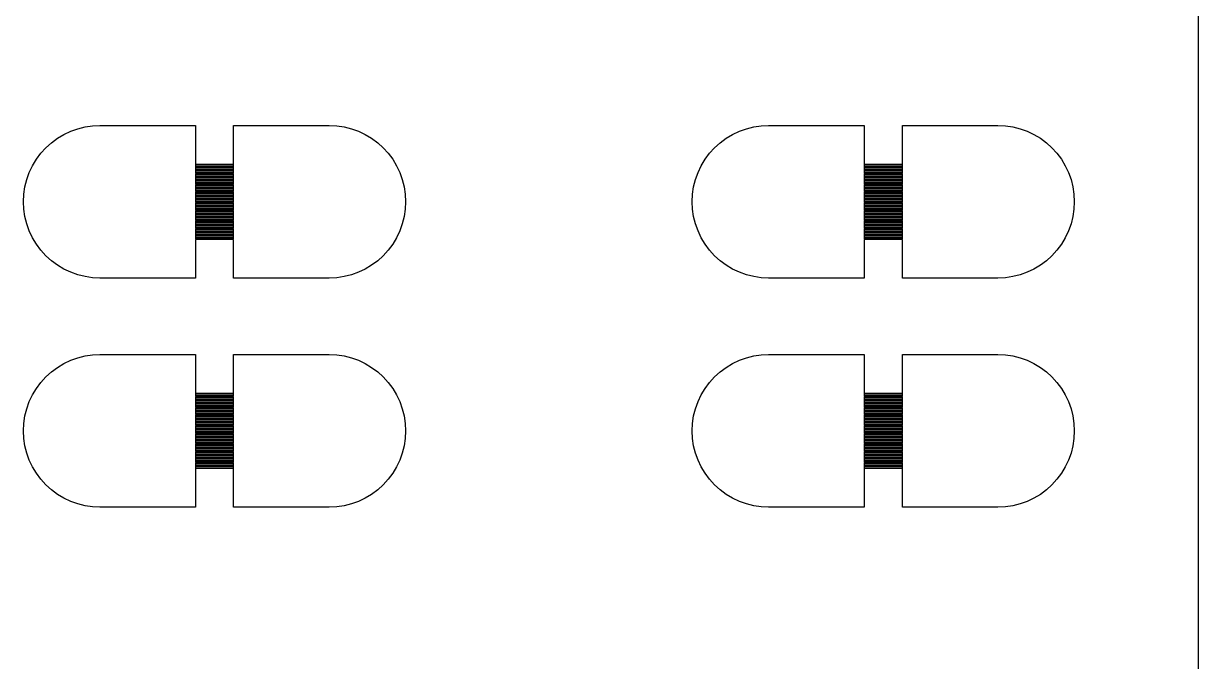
# Model space of a CAD drawing. Extents: x -17 to 84, y -19 to 84.
# Drawn here: x 36 to 66.75, y 14.46 to 31.17 of the extents above; entities that cross this region are included whole.
import ezdxf

# ---------------------------------------------------------------- set-up
doc = ezdxf.new("R2010")
doc.units = 0

msp = doc.modelspace()

# ---------------------------------------------------------------- linework, layer by layer
for p, q in [((66.75, -2.25), (66.75, 66.75)), ((37.0572, 28.2638), (37.2346, 28.3477)), ((37.2346, 28.3477), (37.4194, 28.4139)), ((37.4194, 28.4139), (37.6098, 28.4616)), ((37.6098, 28.4616), (37.804, 28.4904)), ((37.804, 28.4904), (38, 28.5)), ((38, 28.5), (40.5, 28.5)), ((40.5, 28.5), (40.5, 27.485)), ((41.5, 27.485), (41.5, 28.5)), ((41.5, 28.5), (44, 28.5)), ((44, 28.5), (44.196, 28.4904)), ((44.196, 28.4904), (44.3902, 28.4616)), ((44.3902, 28.4616), (44.5806, 28.4139)), ((44.5806, 28.4139), (44.7654, 28.3477)), ((44.7654, 28.3477), (44.9428, 28.2638)), ((54.5572, 28.2638), (54.7346, 28.3477)), ((54.7346, 28.3477), (54.9194, 28.4139)), ((54.9194, 28.4139), (55.1098, 28.4616)), ((55.1098, 28.4616), (55.304, 28.4904)), ((55.304, 28.4904), (55.5, 28.5)), ((55.5, 28.5), (58, 28.5)), ((58, 28.5), (58, 27.485)), ((59, 27.485), (59, 28.5)), ((59, 28.5), (61.5, 28.5)), ((61.5, 28.5), (61.696, 28.4904)), ((61.696, 28.4904), (61.8902, 28.4616)), ((61.8902, 28.4616), (62.0806, 28.4139)), ((62.0806, 28.4139), (62.2654, 28.3477)), ((62.2654, 28.3477), (62.4428, 28.2638)), ((36.5858, 27.9142), (36.7312, 28.046)), ((36.7312, 28.046), (36.8889, 28.1629)), ((36.8889, 28.1629), (37.0572, 28.2638)), ((44.9428, 28.2638), (45.1111, 28.1629)), ((45.1111, 28.1629), (45.2688, 28.046)), ((45.2688, 28.046), (45.4142, 27.9142)), ((54.0858, 27.9142), (54.2312, 28.046)), ((54.2312, 28.046), (54.3889, 28.1629)), ((54.3889, 28.1629), (54.5572, 28.2638)), ((62.4428, 28.2638), (62.6111, 28.1629)), ((62.6111, 28.1629), (62.7688, 28.046)), ((62.7688, 28.046), (62.9142, 27.9142)), ((36.3371, 27.6111), (36.454, 27.7688)), ((36.454, 27.7688), (36.5858, 27.9142)), ((45.4142, 27.9142), (45.546, 27.7688)), ((45.546, 27.7688), (45.6629, 27.6111)), ((53.8371, 27.6111), (53.954, 27.7688)), ((53.954, 27.7688), (54.0858, 27.9142)), ((62.9142, 27.9142), (63.046, 27.7688)), ((63.046, 27.7688), (63.1629, 27.6111)), ((36.1523, 27.2654), (36.2362, 27.4428)), ((36.2362, 27.4428), (36.3371, 27.6111)), ((40.5, 27.485), (41.5, 27.485)), ((41.5, 27.475), (40.5, 27.475)), ((40.5, 27.475), (40.5, 27.445)), ((40.5, 27.445), (41.5, 27.445)), ((41.5, 27.435), (40.5, 27.435)), ((40.5, 27.435), (40.5, 27.405)), ((40.5, 27.405), (41.5, 27.405)), ((41.5, 27.395), (40.5, 27.395)), ((40.5, 27.395), (40.5, 27.365)), ((41.5, 27.445), (41.5, 27.475)), ((41.5, 27.405), (41.5, 27.435)), ((41.5, 27.365), (41.5, 27.395)), ((45.6629, 27.6111), (45.7638, 27.4428)), ((45.7638, 27.4428), (45.8477, 27.2654)), ((53.6523, 27.2654), (53.7362, 27.4428)), ((53.7362, 27.4428), (53.8371, 27.6111)), ((58, 27.485), (59, 27.485)), ((59, 27.475), (58, 27.475)), ((58, 27.475), (58, 27.445)), ((58, 27.445), (59, 27.445)), ((59, 27.435), (58, 27.435)), ((58, 27.435), (58, 27.405)), ((58, 27.405), (59, 27.405)), ((59, 27.395), (58, 27.395)), ((58, 27.395), (58, 27.365)), ((59, 27.445), (59, 27.475)), ((59, 27.405), (59, 27.435)), ((59, 27.365), (59, 27.395)), ((63.1629, 27.6111), (63.2638, 27.4428)), ((63.2638, 27.4428), (63.3477, 27.2654)), ((36.0384, 26.8902), (36.0861, 27.0806)), ((36.0861, 27.0806), (36.1523, 27.2654)), ((40.5, 27.365), (41.5, 27.365)), ((41.5, 27.355), (40.5, 27.355)), ((40.5, 27.355), (40.5, 27.325)), ((40.5, 27.325), (41.5, 27.325)), ((41.5, 27.315), (40.5, 27.315)), ((40.5, 27.315), (40.5, 27.285)), ((40.5, 27.285), (41.5, 27.285)), ((41.5, 27.275), (40.5, 27.275)), ((40.5, 27.275), (40.5, 27.245)), ((40.5, 27.245), (41.5, 27.245)), ((41.5, 27.235), (40.5, 27.235)), ((40.5, 27.235), (40.5, 27.205)), ((40.5, 27.205), (41.5, 27.205)), ((41.5, 27.195), (40.5, 27.195)), ((40.5, 27.195), (40.5, 27.165)), ((40.5, 27.165), (41.5, 27.165)), ((41.5, 27.155), (40.5, 27.155)), ((40.5, 27.155), (40.5, 27.125)), ((40.5, 27.125), (41.5, 27.125)), ((41.5, 27.115), (40.5, 27.115)), ((40.5, 27.115), (40.5, 27.085)), ((40.5, 27.085), (41.5, 27.085)), ((41.5, 27.075), (40.5, 27.075)), ((40.5, 27.075), (40.5, 27.045)), ((41.5, 27.325), (41.5, 27.355)), ((41.5, 27.285), (41.5, 27.315)), ((41.5, 27.245), (41.5, 27.275)), ((41.5, 27.205), (41.5, 27.235)), ((41.5, 27.165), (41.5, 27.195)), ((41.5, 27.125), (41.5, 27.155)), ((41.5, 27.085), (41.5, 27.115)), ((41.5, 27.045), (41.5, 27.075)), ((45.8477, 27.2654), (45.9139, 27.0806)), ((45.9139, 27.0806), (45.9616, 26.8902)), ((53.5384, 26.8902), (53.5861, 27.0806)), ((53.5861, 27.0806), (53.6523, 27.2654)), ((58, 27.365), (59, 27.365)), ((59, 27.355), (58, 27.355)), ((58, 27.355), (58, 27.325)), ((58, 27.325), (59, 27.325)), ((59, 27.315), (58, 27.315)), ((58, 27.315), (58, 27.285)), ((58, 27.285), (59, 27.285)), ((59, 27.275), (58, 27.275)), ((58, 27.275), (58, 27.245)), ((58, 27.245), (59, 27.245)), ((59, 27.235), (58, 27.235)), ((58, 27.235), (58, 27.205)), ((58, 27.205), (59, 27.205)), ((59, 27.195), (58, 27.195)), ((58, 27.195), (58, 27.165)), ((58, 27.165), (59, 27.165)), ((59, 27.155), (58, 27.155)), ((58, 27.155), (58, 27.125)), ((58, 27.125), (59, 27.125)), ((59, 27.115), (58, 27.115)), ((58, 27.115), (58, 27.085)), ((58, 27.085), (59, 27.085)), ((59, 27.075), (58, 27.075)), ((58, 27.075), (58, 27.045)), ((59, 27.325), (59, 27.355)), ((59, 27.285), (59, 27.315)), ((59, 27.245), (59, 27.275)), ((59, 27.205), (59, 27.235)), ((59, 27.165), (59, 27.195)), ((59, 27.125), (59, 27.155)), ((59, 27.085), (59, 27.115)), ((59, 27.045), (59, 27.075)), ((63.3477, 27.2654), (63.4139, 27.0806)), ((63.4139, 27.0806), (63.4616, 26.8902)), ((36.0096, 26.696), (36.0384, 26.8902)), ((40.5, 27.045), (41.5, 27.045)), ((41.5, 27.035), (40.5, 27.035)), ((40.5, 27.035), (40.5, 27.005)), ((40.5, 27.005), (41.5, 27.005)), ((41.5, 26.995), (40.5, 26.995)), ((40.5, 26.995), (40.5, 26.965)), ((40.5, 26.965), (41.5, 26.965)), ((41.5, 26.955), (40.5, 26.955)), ((40.5, 26.955), (40.5, 26.925)), ((40.5, 26.925), (41.5, 26.925)), ((41.5, 26.915), (40.5, 26.915)), ((40.5, 26.915), (40.5, 26.885)), ((40.5, 26.885), (41.5, 26.885)), ((41.5, 26.875), (40.5, 26.875)), ((40.5, 26.875), (40.5, 26.845)), ((40.5, 26.845), (41.5, 26.845)), ((41.5, 26.835), (40.5, 26.835)), ((40.5, 26.835), (40.5, 26.805)), ((40.5, 26.805), (41.5, 26.805)), ((41.5, 26.795), (40.5, 26.795)), ((40.5, 26.795), (40.5, 26.765)), ((40.5, 26.765), (41.5, 26.765)), ((41.5, 26.755), (40.5, 26.755)), ((40.5, 26.755), (40.5, 26.725)), ((41.5, 27.005), (41.5, 27.035)), ((41.5, 26.965), (41.5, 26.995)), ((41.5, 26.925), (41.5, 26.955)), ((41.5, 26.885), (41.5, 26.915)), ((41.5, 26.845), (41.5, 26.875)), ((41.5, 26.805), (41.5, 26.835)), ((41.5, 26.765), (41.5, 26.795)), ((41.5, 26.725), (41.5, 26.755)), ((45.9616, 26.8902), (45.9904, 26.696)), ((53.5096, 26.696), (53.5384, 26.8902)), ((58, 27.045), (59, 27.045)), ((59, 27.035), (58, 27.035)), ((58, 27.035), (58, 27.005)), ((58, 27.005), (59, 27.005)), ((59, 26.995), (58, 26.995)), ((58, 26.995), (58, 26.965)), ((58, 26.965), (59, 26.965)), ((59, 26.955), (58, 26.955)), ((58, 26.955), (58, 26.925)), ((58, 26.925), (59, 26.925)), ((59, 26.915), (58, 26.915)), ((58, 26.915), (58, 26.885)), ((58, 26.885), (59, 26.885)), ((59, 26.875), (58, 26.875)), ((58, 26.875), (58, 26.845)), ((58, 26.845), (59, 26.845)), ((59, 26.835), (58, 26.835)), ((58, 26.835), (58, 26.805)), ((58, 26.805), (59, 26.805)), ((59, 26.795), (58, 26.795)), ((58, 26.795), (58, 26.765)), ((58, 26.765), (59, 26.765)), ((59, 26.755), (58, 26.755)), ((58, 26.755), (58, 26.725)), ((59, 27.005), (59, 27.035)), ((59, 26.965), (59, 26.995)), ((59, 26.925), (59, 26.955)), ((59, 26.885), (59, 26.915)), ((59, 26.845), (59, 26.875)), ((59, 26.805), (59, 26.835)), ((59, 26.765), (59, 26.795)), ((59, 26.725), (59, 26.755)), ((63.4616, 26.8902), (63.4904, 26.696)), ((36, 26.5), (36.0096, 26.696)), ((36.0096, 26.304), (36, 26.5)), ((40.5, 26.725), (41.5, 26.725)), ((41.5, 26.715), (40.5, 26.715)), ((40.5, 26.715), (40.5, 26.685)), ((40.5, 26.685), (41.5, 26.685)), ((41.5, 26.675), (40.5, 26.675)), ((40.5, 26.675), (40.5, 26.645)), ((40.5, 26.645), (41.5, 26.645)), ((41.5, 26.635), (40.5, 26.635)), ((40.5, 26.635), (40.5, 26.605)), ((40.5, 26.605), (41.5, 26.605)), ((41.5, 26.595), (40.5, 26.595)), ((40.5, 26.595), (40.5, 26.565)), ((40.5, 26.565), (41.5, 26.565)), ((41.5, 26.555), (40.5, 26.555)), ((40.5, 26.555), (40.5, 26.525)), ((40.5, 26.525), (41.5, 26.525)), ((41.5, 26.515), (40.5, 26.515)), ((40.5, 26.515), (40.5, 26.485)), ((40.5, 26.485), (41.5, 26.485)), ((41.5, 26.475), (40.5, 26.475)), ((40.5, 26.475), (40.5, 26.445)), ((40.5, 26.445), (41.5, 26.445)), ((41.5, 26.685), (41.5, 26.715)), ((41.5, 26.645), (41.5, 26.675)), ((41.5, 26.605), (41.5, 26.635)), ((41.5, 26.565), (41.5, 26.595)), ((41.5, 26.525), (41.5, 26.555)), ((41.5, 26.485), (41.5, 26.515)), ((41.5, 26.445), (41.5, 26.475)), ((45.9904, 26.696), (46, 26.5)), ((46, 26.5), (45.9904, 26.304)), ((53.5, 26.5), (53.5096, 26.696)), ((53.5096, 26.304), (53.5, 26.5)), ((58, 26.725), (59, 26.725)), ((59, 26.715), (58, 26.715)), ((58, 26.715), (58, 26.685)), ((58, 26.685), (59, 26.685)), ((59, 26.675), (58, 26.675)), ((58, 26.675), (58, 26.645)), ((58, 26.645), (59, 26.645)), ((59, 26.635), (58, 26.635)), ((58, 26.635), (58, 26.605)), ((58, 26.605), (59, 26.605)), ((59, 26.595), (58, 26.595)), ((58, 26.595), (58, 26.565)), ((58, 26.565), (59, 26.565)), ((59, 26.555), (58, 26.555)), ((58, 26.555), (58, 26.525)), ((58, 26.525), (59, 26.525)), ((59, 26.515), (58, 26.515)), ((58, 26.515), (58, 26.485)), ((58, 26.485), (59, 26.485)), ((59, 26.475), (58, 26.475)), ((58, 26.475), (58, 26.445)), ((58, 26.445), (59, 26.445)), ((59, 26.685), (59, 26.715)), ((59, 26.645), (59, 26.675)), ((59, 26.605), (59, 26.635)), ((59, 26.565), (59, 26.595)), ((59, 26.525), (59, 26.555)), ((59, 26.485), (59, 26.515)), ((59, 26.445), (59, 26.475)), ((63.4904, 26.696), (63.5, 26.5)), ((63.5, 26.5), (63.4904, 26.304)), ((36.0384, 26.1098), (36.0096, 26.304)), ((41.5, 26.435), (40.5, 26.435)), ((40.5, 26.435), (40.5, 26.405)), ((40.5, 26.405), (41.5, 26.405)), ((41.5, 26.395), (40.5, 26.395)), ((40.5, 26.395), (40.5, 26.365)), ((40.5, 26.365), (41.5, 26.365)), ((41.5, 26.355), (40.5, 26.355)), ((40.5, 26.355), (40.5, 26.325)), ((40.5, 26.325), (41.5, 26.325)), ((41.5, 26.315), (40.5, 26.315)), ((40.5, 26.315), (40.5, 26.285)), ((40.5, 26.285), (41.5, 26.285)), ((41.5, 26.275), (40.5, 26.275)), ((40.5, 26.275), (40.5, 26.245)), ((40.5, 26.245), (41.5, 26.245)), ((41.5, 26.235), (40.5, 26.235)), ((40.5, 26.235), (40.5, 26.205)), ((40.5, 26.205), (41.5, 26.205)), ((41.5, 26.195), (40.5, 26.195)), ((40.5, 26.195), (40.5, 26.165)), ((40.5, 26.165), (41.5, 26.165)), ((41.5, 26.155), (40.5, 26.155)), ((40.5, 26.155), (40.5, 26.125)), ((41.5, 26.405), (41.5, 26.435)), ((41.5, 26.365), (41.5, 26.395)), ((41.5, 26.325), (41.5, 26.355)), ((41.5, 26.285), (41.5, 26.315)), ((41.5, 26.245), (41.5, 26.275)), ((41.5, 26.205), (41.5, 26.235)), ((41.5, 26.165), (41.5, 26.195)), ((41.5, 26.125), (41.5, 26.155)), ((45.9904, 26.304), (45.9616, 26.1098)), ((53.5384, 26.1098), (53.5096, 26.304)), ((59, 26.435), (58, 26.435)), ((58, 26.435), (58, 26.405)), ((58, 26.405), (59, 26.405)), ((59, 26.395), (58, 26.395)), ((58, 26.395), (58, 26.365)), ((58, 26.365), (59, 26.365)), ((59, 26.355), (58, 26.355)), ((58, 26.355), (58, 26.325)), ((58, 26.325), (59, 26.325)), ((59, 26.315), (58, 26.315)), ((58, 26.315), (58, 26.285)), ((58, 26.285), (59, 26.285)), ((59, 26.275), (58, 26.275)), ((58, 26.275), (58, 26.245)), ((58, 26.245), (59, 26.245)), ((59, 26.235), (58, 26.235)), ((58, 26.235), (58, 26.205)), ((58, 26.205), (59, 26.205)), ((59, 26.195), (58, 26.195)), ((58, 26.195), (58, 26.165)), ((58, 26.165), (59, 26.165)), ((59, 26.155), (58, 26.155)), ((58, 26.155), (58, 26.125)), ((59, 26.405), (59, 26.435)), ((59, 26.365), (59, 26.395)), ((59, 26.325), (59, 26.355)), ((59, 26.285), (59, 26.315)), ((59, 26.245), (59, 26.275)), ((59, 26.205), (59, 26.235)), ((59, 26.165), (59, 26.195)), ((59, 26.125), (59, 26.155)), ((63.4904, 26.304), (63.4616, 26.1098)), ((36.0861, 25.9194), (36.0384, 26.1098)), ((36.1523, 25.7346), (36.0861, 25.9194)), ((40.5, 26.125), (41.5, 26.125)), ((41.5, 26.115), (40.5, 26.115)), ((40.5, 26.115), (40.5, 26.085)), ((40.5, 26.085), (41.5, 26.085)), ((41.5, 26.075), (40.5, 26.075)), ((40.5, 26.075), (40.5, 26.045)), ((40.5, 26.045), (41.5, 26.045)), ((41.5, 26.035), (40.5, 26.035)), ((40.5, 26.035), (40.5, 26.005)), ((40.5, 26.005), (41.5, 26.005)), ((41.5, 25.995), (40.5, 25.995)), ((40.5, 25.995), (40.5, 25.965)), ((40.5, 25.965), (41.5, 25.965)), ((41.5, 25.955), (40.5, 25.955)), ((40.5, 25.955), (40.5, 25.925)), ((40.5, 25.925), (41.5, 25.925)), ((41.5, 25.915), (40.5, 25.915)), ((40.5, 25.915), (40.5, 25.885)), ((40.5, 25.885), (41.5, 25.885)), ((41.5, 25.875), (40.5, 25.875)), ((40.5, 25.875), (40.5, 25.845)), ((40.5, 25.845), (41.5, 25.845)), ((41.5, 25.835), (40.5, 25.835)), ((40.5, 25.835), (40.5, 25.805)), ((41.5, 26.085), (41.5, 26.115)), ((41.5, 26.045), (41.5, 26.075)), ((41.5, 26.005), (41.5, 26.035)), ((41.5, 25.965), (41.5, 25.995)), ((41.5, 25.925), (41.5, 25.955)), ((41.5, 25.885), (41.5, 25.915)), ((41.5, 25.845), (41.5, 25.875)), ((41.5, 25.805), (41.5, 25.835)), ((45.9139, 25.9194), (45.8477, 25.7346)), ((45.9616, 26.1098), (45.9139, 25.9194)), ((53.5861, 25.9194), (53.5384, 26.1098)), ((53.6523, 25.7346), (53.5861, 25.9194)), ((58, 26.125), (59, 26.125)), ((59, 26.115), (58, 26.115)), ((58, 26.115), (58, 26.085)), ((58, 26.085), (59, 26.085)), ((59, 26.075), (58, 26.075)), ((58, 26.075), (58, 26.045)), ((58, 26.045), (59, 26.045)), ((59, 26.035), (58, 26.035)), ((58, 26.035), (58, 26.005)), ((58, 26.005), (59, 26.005)), ((59, 25.995), (58, 25.995)), ((58, 25.995), (58, 25.965)), ((58, 25.965), (59, 25.965)), ((59, 25.955), (58, 25.955)), ((58, 25.955), (58, 25.925)), ((58, 25.925), (59, 25.925)), ((59, 25.915), (58, 25.915)), ((58, 25.915), (58, 25.885)), ((58, 25.885), (59, 25.885)), ((59, 25.875), (58, 25.875)), ((58, 25.875), (58, 25.845)), ((58, 25.845), (59, 25.845)), ((59, 25.835), (58, 25.835)), ((58, 25.835), (58, 25.805)), ((59, 26.085), (59, 26.115)), ((59, 26.045), (59, 26.075)), ((59, 26.005), (59, 26.035)), ((59, 25.965), (59, 25.995)), ((59, 25.925), (59, 25.955)), ((59, 25.885), (59, 25.915)), ((59, 25.845), (59, 25.875)), ((59, 25.805), (59, 25.835)), ((63.4139, 25.9194), (63.3477, 25.7346)), ((63.4616, 26.1098), (63.4139, 25.9194)), ((36.2362, 25.5572), (36.1523, 25.7346)), ((36.3371, 25.3889), (36.2362, 25.5572)), ((40.5, 25.805), (41.5, 25.805)), ((41.5, 25.795), (40.5, 25.795)), ((40.5, 25.795), (40.5, 25.765)), ((40.5, 25.765), (41.5, 25.765)), ((41.5, 25.755), (40.5, 25.755)), ((40.5, 25.755), (40.5, 25.725)), ((40.5, 25.725), (41.5, 25.725)), ((41.5, 25.715), (40.5, 25.715)), ((40.5, 25.715), (40.5, 25.685)), ((40.5, 25.685), (41.5, 25.685)), ((41.5, 25.675), (40.5, 25.675)), ((40.5, 25.675), (40.5, 25.645)), ((40.5, 25.645), (41.5, 25.645)), ((41.5, 25.635), (40.5, 25.635)), ((40.5, 25.635), (40.5, 25.605)), ((40.5, 25.605), (41.5, 25.605)), ((41.5, 25.595), (40.5, 25.595)), ((40.5, 25.595), (40.5, 25.565)), ((40.5, 25.565), (41.5, 25.565)), ((41.5, 25.555), (40.5, 25.555)), ((40.5, 25.555), (40.5, 25.525)), ((40.5, 25.525), (41.5, 25.525)), ((41.5, 25.765), (41.5, 25.795)), ((41.5, 25.725), (41.5, 25.755)), ((41.5, 25.685), (41.5, 25.715)), ((41.5, 25.645), (41.5, 25.675)), ((41.5, 25.605), (41.5, 25.635)), ((41.5, 25.565), (41.5, 25.595)), ((41.5, 25.525), (41.5, 25.555)), ((45.7638, 25.5572), (45.6629, 25.3889)), ((45.8477, 25.7346), (45.7638, 25.5572)), ((53.7362, 25.5572), (53.6523, 25.7346)), ((53.8371, 25.3889), (53.7362, 25.5572)), ((58, 25.805), (59, 25.805)), ((59, 25.795), (58, 25.795)), ((58, 25.795), (58, 25.765)), ((58, 25.765), (59, 25.765)), ((59, 25.755), (58, 25.755)), ((58, 25.755), (58, 25.725)), ((58, 25.725), (59, 25.725)), ((59, 25.715), (58, 25.715)), ((58, 25.715), (58, 25.685)), ((58, 25.685), (59, 25.685)), ((59, 25.675), (58, 25.675)), ((58, 25.675), (58, 25.645)), ((58, 25.645), (59, 25.645)), ((59, 25.635), (58, 25.635)), ((58, 25.635), (58, 25.605)), ((58, 25.605), (59, 25.605)), ((59, 25.595), (58, 25.595)), ((58, 25.595), (58, 25.565)), ((58, 25.565), (59, 25.565)), ((59, 25.555), (58, 25.555)), ((58, 25.555), (58, 25.525)), ((58, 25.525), (59, 25.525)), ((59, 25.765), (59, 25.795)), ((59, 25.725), (59, 25.755)), ((59, 25.685), (59, 25.715)), ((59, 25.645), (59, 25.675)), ((59, 25.605), (59, 25.635)), ((59, 25.565), (59, 25.595)), ((59, 25.525), (59, 25.555)), ((63.2638, 25.5572), (63.1629, 25.3889)), ((63.3477, 25.7346), (63.2638, 25.5572)), ((36.454, 25.2312), (36.3371, 25.3889)), ((36.5858, 25.0858), (36.454, 25.2312)), ((41.5, 25.515), (40.5, 25.515)), ((40.5, 25.515), (40.5, 24.5)), ((41.5, 24.5), (41.5, 25.515)), ((45.546, 25.2312), (45.4142, 25.0858)), ((45.6629, 25.3889), (45.546, 25.2312)), ((53.954, 25.2312), (53.8371, 25.3889)), ((54.0858, 25.0858), (53.954, 25.2312)), ((59, 25.515), (58, 25.515)), ((58, 25.515), (58, 24.5)), ((59, 24.5), (59, 25.515)), ((63.046, 25.2312), (62.9142, 25.0858)), ((63.1629, 25.3889), (63.046, 25.2312)), ((36.7312, 24.954), (36.5858, 25.0858)), ((36.8889, 24.8371), (36.7312, 24.954)), ((45.2688, 24.954), (45.1111, 24.8371)), ((45.4142, 25.0858), (45.2688, 24.954)), ((54.2312, 24.954), (54.0858, 25.0858)), ((54.3889, 24.8371), (54.2312, 24.954)), ((62.7688, 24.954), (62.6111, 24.8371)), ((62.9142, 25.0858), (62.7688, 24.954)), ((37.0572, 24.7362), (36.8889, 24.8371)), ((37.2346, 24.6523), (37.0572, 24.7362)), ((37.4194, 24.5861), (37.2346, 24.6523)), ((44.7654, 24.6523), (44.5806, 24.5861)), ((44.9428, 24.7362), (44.7654, 24.6523)), ((45.1111, 24.8371), (44.9428, 24.7362)), ((54.5572, 24.7362), (54.3889, 24.8371)), ((54.7346, 24.6523), (54.5572, 24.7362)), ((54.9194, 24.5861), (54.7346, 24.6523)), ((62.2654, 24.6523), (62.0806, 24.5861)), ((62.4428, 24.7362), (62.2654, 24.6523)), ((62.6111, 24.8371), (62.4428, 24.7362)), ((37.6098, 24.5384), (37.4194, 24.5861)), ((37.804, 24.5096), (37.6098, 24.5384)), ((38, 24.5), (37.804, 24.5096)), ((40.5, 24.5), (38, 24.5)), ((44, 24.5), (41.5, 24.5)), ((44.196, 24.5096), (44, 24.5)), ((44.3902, 24.5384), (44.196, 24.5096)), ((44.5806, 24.5861), (44.3902, 24.5384)), ((55.1098, 24.5384), (54.9194, 24.5861)), ((55.304, 24.5096), (55.1098, 24.5384)), ((55.5, 24.5), (55.304, 24.5096)), ((58, 24.5), (55.5, 24.5)), ((61.5, 24.5), (59, 24.5)), ((61.696, 24.5096), (61.5, 24.5)), ((61.8902, 24.5384), (61.696, 24.5096)), ((62.0806, 24.5861), (61.8902, 24.5384)), ((37.4194, 22.4139), (37.6098, 22.4616)), ((37.6098, 22.4616), (37.804, 22.4904)), ((37.804, 22.4904), (38, 22.5)), ((38, 22.5), (40.5, 22.5)), ((40.5, 22.5), (40.5, 21.485)), ((41.5, 21.485), (41.5, 22.5)), ((41.5, 22.5), (44, 22.5)), ((44, 22.5), (44.196, 22.4904)), ((44.196, 22.4904), (44.3902, 22.4616)), ((44.3902, 22.4616), (44.5806, 22.4139)), ((54.9194, 22.4139), (55.1098, 22.4616)), ((55.1098, 22.4616), (55.304, 22.4904)), ((55.304, 22.4904), (55.5, 22.5)), ((55.5, 22.5), (58, 22.5)), ((58, 22.5), (58, 21.485)), ((59, 21.485), (59, 22.5)), ((59, 22.5), (61.5, 22.5)), ((61.5, 22.5), (61.696, 22.4904)), ((61.696, 22.4904), (61.8902, 22.4616)), ((61.8902, 22.4616), (62.0806, 22.4139)), ((36.7312, 22.046), (36.8889, 22.1629)), ((36.8889, 22.1629), (37.0572, 22.2638)), ((37.0572, 22.2638), (37.2346, 22.3477)), ((37.2346, 22.3477), (37.4194, 22.4139)), ((44.5806, 22.4139), (44.7654, 22.3477)), ((44.7654, 22.3477), (44.9428, 22.2638)), ((44.9428, 22.2638), (45.1111, 22.1629)), ((45.1111, 22.1629), (45.2688, 22.046)), ((54.2312, 22.046), (54.3889, 22.1629)), ((54.3889, 22.1629), (54.5572, 22.2638)), ((54.5572, 22.2638), (54.7346, 22.3477)), ((54.7346, 22.3477), (54.9194, 22.4139)), ((62.0806, 22.4139), (62.2654, 22.3477)), ((62.2654, 22.3477), (62.4428, 22.2638)), ((62.4428, 22.2638), (62.6111, 22.1629)), ((62.6111, 22.1629), (62.7688, 22.046)), ((36.454, 21.7688), (36.5858, 21.9142)), ((36.5858, 21.9142), (36.7312, 22.046)), ((45.2688, 22.046), (45.4142, 21.9142)), ((45.4142, 21.9142), (45.546, 21.7688)), ((53.954, 21.7688), (54.0858, 21.9142)), ((54.0858, 21.9142), (54.2312, 22.046)), ((62.7688, 22.046), (62.9142, 21.9142)), ((62.9142, 21.9142), (63.046, 21.7688)), ((36.2362, 21.4428), (36.3371, 21.6111)), ((36.3371, 21.6111), (36.454, 21.7688)), ((45.546, 21.7688), (45.6629, 21.6111)), ((45.6629, 21.6111), (45.7638, 21.4428)), ((53.7362, 21.4428), (53.8371, 21.6111)), ((53.8371, 21.6111), (53.954, 21.7688)), ((63.046, 21.7688), (63.1629, 21.6111)), ((63.1629, 21.6111), (63.2638, 21.4428)), ((36.0861, 21.0806), (36.1523, 21.2654)), ((36.1523, 21.2654), (36.2362, 21.4428)), ((40.5, 21.485), (41.5, 21.485)), ((41.5, 21.475), (40.5, 21.475)), ((40.5, 21.475), (40.5, 21.445)), ((40.5, 21.445), (41.5, 21.445)), ((41.5, 21.435), (40.5, 21.435)), ((40.5, 21.435), (40.5, 21.405)), ((40.5, 21.405), (41.5, 21.405)), ((41.5, 21.395), (40.5, 21.395)), ((40.5, 21.395), (40.5, 21.365)), ((40.5, 21.365), (41.5, 21.365)), ((41.5, 21.355), (40.5, 21.355)), ((40.5, 21.355), (40.5, 21.325)), ((40.5, 21.325), (41.5, 21.325)), ((41.5, 21.315), (40.5, 21.315)), ((40.5, 21.315), (40.5, 21.285)), ((40.5, 21.285), (41.5, 21.285)), ((41.5, 21.275), (40.5, 21.275)), ((40.5, 21.275), (40.5, 21.245)), ((40.5, 21.245), (41.5, 21.245)), ((41.5, 21.235), (40.5, 21.235)), ((40.5, 21.235), (40.5, 21.205)), ((41.5, 21.445), (41.5, 21.475)), ((41.5, 21.405), (41.5, 21.435)), ((41.5, 21.365), (41.5, 21.395)), ((41.5, 21.325), (41.5, 21.355)), ((41.5, 21.285), (41.5, 21.315)), ((41.5, 21.245), (41.5, 21.275)), ((41.5, 21.205), (41.5, 21.235)), ((45.7638, 21.4428), (45.8477, 21.2654)), ((45.8477, 21.2654), (45.9139, 21.0806)), ((53.5861, 21.0806), (53.6523, 21.2654)), ((53.6523, 21.2654), (53.7362, 21.4428)), ((58, 21.485), (59, 21.485)), ((59, 21.475), (58, 21.475)), ((58, 21.475), (58, 21.445)), ((58, 21.445), (59, 21.445)), ((59, 21.435), (58, 21.435)), ((58, 21.435), (58, 21.405)), ((58, 21.405), (59, 21.405)), ((59, 21.395), (58, 21.395)), ((58, 21.395), (58, 21.365)), ((58, 21.365), (59, 21.365)), ((59, 21.355), (58, 21.355)), ((58, 21.355), (58, 21.325)), ((58, 21.325), (59, 21.325)), ((59, 21.315), (58, 21.315)), ((58, 21.315), (58, 21.285)), ((58, 21.285), (59, 21.285)), ((59, 21.275), (58, 21.275)), ((58, 21.275), (58, 21.245)), ((58, 21.245), (59, 21.245)), ((59, 21.235), (58, 21.235)), ((58, 21.235), (58, 21.205)), ((59, 21.445), (59, 21.475)), ((59, 21.405), (59, 21.435)), ((59, 21.365), (59, 21.395)), ((59, 21.325), (59, 21.355)), ((59, 21.285), (59, 21.315)), ((59, 21.245), (59, 21.275)), ((59, 21.205), (59, 21.235)), ((63.2638, 21.4428), (63.3477, 21.2654)), ((63.3477, 21.2654), (63.4139, 21.0806)), ((36.0384, 20.8902), (36.0861, 21.0806)), ((40.5, 21.205), (41.5, 21.205)), ((41.5, 21.195), (40.5, 21.195)), ((40.5, 21.195), (40.5, 21.165)), ((40.5, 21.165), (41.5, 21.165)), ((41.5, 21.155), (40.5, 21.155)), ((40.5, 21.155), (40.5, 21.125)), ((40.5, 21.125), (41.5, 21.125)), ((41.5, 21.115), (40.5, 21.115)), ((40.5, 21.115), (40.5, 21.085)), ((40.5, 21.085), (41.5, 21.085)), ((41.5, 21.075), (40.5, 21.075)), ((40.5, 21.075), (40.5, 21.045)), ((40.5, 21.045), (41.5, 21.045)), ((41.5, 21.035), (40.5, 21.035)), ((40.5, 21.035), (40.5, 21.005)), ((40.5, 21.005), (41.5, 21.005)), ((41.5, 20.995), (40.5, 20.995)), ((40.5, 20.995), (40.5, 20.965)), ((40.5, 20.965), (41.5, 20.965)), ((41.5, 20.955), (40.5, 20.955)), ((40.5, 20.955), (40.5, 20.925)), ((40.5, 20.925), (41.5, 20.925)), ((41.5, 20.915), (40.5, 20.915)), ((40.5, 20.915), (40.5, 20.885)), ((41.5, 21.165), (41.5, 21.195)), ((41.5, 21.125), (41.5, 21.155)), ((41.5, 21.085), (41.5, 21.115)), ((41.5, 21.045), (41.5, 21.075)), ((41.5, 21.005), (41.5, 21.035)), ((41.5, 20.965), (41.5, 20.995)), ((41.5, 20.925), (41.5, 20.955)), ((41.5, 20.885), (41.5, 20.915)), ((45.9139, 21.0806), (45.9616, 20.8902)), ((53.5384, 20.8902), (53.5861, 21.0806)), ((58, 21.205), (59, 21.205)), ((59, 21.195), (58, 21.195)), ((58, 21.195), (58, 21.165)), ((58, 21.165), (59, 21.165)), ((59, 21.155), (58, 21.155)), ((58, 21.155), (58, 21.125)), ((58, 21.125), (59, 21.125)), ((59, 21.115), (58, 21.115)), ((58, 21.115), (58, 21.085)), ((58, 21.085), (59, 21.085)), ((59, 21.075), (58, 21.075)), ((58, 21.075), (58, 21.045)), ((58, 21.045), (59, 21.045)), ((59, 21.035), (58, 21.035)), ((58, 21.035), (58, 21.005)), ((58, 21.005), (59, 21.005)), ((59, 20.995), (58, 20.995)), ((58, 20.995), (58, 20.965)), ((58, 20.965), (59, 20.965)), ((59, 20.955), (58, 20.955)), ((58, 20.955), (58, 20.925)), ((58, 20.925), (59, 20.925)), ((59, 20.915), (58, 20.915)), ((58, 20.915), (58, 20.885)), ((59, 21.165), (59, 21.195)), ((59, 21.125), (59, 21.155)), ((59, 21.085), (59, 21.115)), ((59, 21.045), (59, 21.075)), ((59, 21.005), (59, 21.035)), ((59, 20.965), (59, 20.995)), ((59, 20.925), (59, 20.955)), ((59, 20.885), (59, 20.915)), ((63.4139, 21.0806), (63.4616, 20.8902)), ((36, 20.5), (36.0096, 20.696)), ((36.0096, 20.696), (36.0384, 20.8902)), ((40.5, 20.885), (41.5, 20.885)), ((41.5, 20.875), (40.5, 20.875)), ((40.5, 20.875), (40.5, 20.845)), ((40.5, 20.845), (41.5, 20.845)), ((41.5, 20.835), (40.5, 20.835)), ((40.5, 20.835), (40.5, 20.805)), ((40.5, 20.805), (41.5, 20.805)), ((41.5, 20.795), (40.5, 20.795)), ((40.5, 20.795), (40.5, 20.765)), ((40.5, 20.765), (41.5, 20.765)), ((41.5, 20.755), (40.5, 20.755)), ((40.5, 20.755), (40.5, 20.725)), ((40.5, 20.725), (41.5, 20.725)), ((41.5, 20.715), (40.5, 20.715)), ((40.5, 20.715), (40.5, 20.685)), ((40.5, 20.685), (41.5, 20.685)), ((41.5, 20.675), (40.5, 20.675)), ((40.5, 20.675), (40.5, 20.645)), ((40.5, 20.645), (41.5, 20.645)), ((41.5, 20.635), (40.5, 20.635)), ((40.5, 20.635), (40.5, 20.605)), ((40.5, 20.605), (41.5, 20.605)), ((41.5, 20.845), (41.5, 20.875)), ((41.5, 20.805), (41.5, 20.835)), ((41.5, 20.765), (41.5, 20.795)), ((41.5, 20.725), (41.5, 20.755)), ((41.5, 20.685), (41.5, 20.715)), ((41.5, 20.645), (41.5, 20.675)), ((41.5, 20.605), (41.5, 20.635)), ((45.9616, 20.8902), (45.9904, 20.696)), ((45.9904, 20.696), (46, 20.5)), ((53.5, 20.5), (53.5096, 20.696)), ((53.5096, 20.696), (53.5384, 20.8902)), ((58, 20.885), (59, 20.885)), ((59, 20.875), (58, 20.875)), ((58, 20.875), (58, 20.845)), ((58, 20.845), (59, 20.845)), ((59, 20.835), (58, 20.835)), ((58, 20.835), (58, 20.805)), ((58, 20.805), (59, 20.805)), ((59, 20.795), (58, 20.795)), ((58, 20.795), (58, 20.765)), ((58, 20.765), (59, 20.765)), ((59, 20.755), (58, 20.755)), ((58, 20.755), (58, 20.725)), ((58, 20.725), (59, 20.725)), ((59, 20.715), (58, 20.715)), ((58, 20.715), (58, 20.685)), ((58, 20.685), (59, 20.685)), ((59, 20.675), (58, 20.675)), ((58, 20.675), (58, 20.645)), ((58, 20.645), (59, 20.645)), ((59, 20.635), (58, 20.635)), ((58, 20.635), (58, 20.605)), ((58, 20.605), (59, 20.605)), ((59, 20.845), (59, 20.875)), ((59, 20.805), (59, 20.835)), ((59, 20.765), (59, 20.795)), ((59, 20.725), (59, 20.755)), ((59, 20.685), (59, 20.715)), ((59, 20.645), (59, 20.675)), ((59, 20.605), (59, 20.635)), ((63.4616, 20.8902), (63.4904, 20.696)), ((63.4904, 20.696), (63.5, 20.5)), ((36.0096, 20.304), (36, 20.5)), ((36.0384, 20.1098), (36.0096, 20.304)), ((41.5, 20.595), (40.5, 20.595)), ((40.5, 20.595), (40.5, 20.565)), ((40.5, 20.565), (41.5, 20.565)), ((41.5, 20.555), (40.5, 20.555)), ((40.5, 20.555), (40.5, 20.525)), ((40.5, 20.525), (41.5, 20.525)), ((41.5, 20.515), (40.5, 20.515)), ((40.5, 20.515), (40.5, 20.485)), ((40.5, 20.485), (41.5, 20.485)), ((41.5, 20.475), (40.5, 20.475)), ((40.5, 20.475), (40.5, 20.445)), ((40.5, 20.445), (41.5, 20.445)), ((41.5, 20.435), (40.5, 20.435)), ((40.5, 20.435), (40.5, 20.405)), ((40.5, 20.405), (41.5, 20.405)), ((41.5, 20.395), (40.5, 20.395)), ((40.5, 20.395), (40.5, 20.365)), ((40.5, 20.365), (41.5, 20.365)), ((41.5, 20.355), (40.5, 20.355)), ((40.5, 20.355), (40.5, 20.325)), ((40.5, 20.325), (41.5, 20.325)), ((41.5, 20.315), (40.5, 20.315)), ((40.5, 20.315), (40.5, 20.285)), ((41.5, 20.565), (41.5, 20.595)), ((41.5, 20.525), (41.5, 20.555)), ((41.5, 20.485), (41.5, 20.515)), ((41.5, 20.445), (41.5, 20.475)), ((41.5, 20.405), (41.5, 20.435)), ((41.5, 20.365), (41.5, 20.395)), ((41.5, 20.325), (41.5, 20.355)), ((41.5, 20.285), (41.5, 20.315)), ((45.9904, 20.304), (45.9616, 20.1098)), ((46, 20.5), (45.9904, 20.304)), ((53.5096, 20.304), (53.5, 20.5)), ((53.5384, 20.1098), (53.5096, 20.304)), ((59, 20.595), (58, 20.595)), ((58, 20.595), (58, 20.565)), ((58, 20.565), (59, 20.565)), ((59, 20.555), (58, 20.555)), ((58, 20.555), (58, 20.525)), ((58, 20.525), (59, 20.525)), ((59, 20.515), (58, 20.515)), ((58, 20.515), (58, 20.485)), ((58, 20.485), (59, 20.485)), ((59, 20.475), (58, 20.475)), ((58, 20.475), (58, 20.445)), ((58, 20.445), (59, 20.445)), ((59, 20.435), (58, 20.435)), ((58, 20.435), (58, 20.405)), ((58, 20.405), (59, 20.405)), ((59, 20.395), (58, 20.395)), ((58, 20.395), (58, 20.365)), ((58, 20.365), (59, 20.365)), ((59, 20.355), (58, 20.355)), ((58, 20.355), (58, 20.325)), ((58, 20.325), (59, 20.325)), ((59, 20.315), (58, 20.315)), ((58, 20.315), (58, 20.285)), ((59, 20.565), (59, 20.595)), ((59, 20.525), (59, 20.555)), ((59, 20.485), (59, 20.515)), ((59, 20.445), (59, 20.475)), ((59, 20.405), (59, 20.435)), ((59, 20.365), (59, 20.395)), ((59, 20.325), (59, 20.355)), ((59, 20.285), (59, 20.315)), ((63.4904, 20.304), (63.4616, 20.1098)), ((63.5, 20.5), (63.4904, 20.304)), ((36.0861, 19.9194), (36.0384, 20.1098)), ((40.5, 20.285), (41.5, 20.285)), ((41.5, 20.275), (40.5, 20.275)), ((40.5, 20.275), (40.5, 20.245)), ((40.5, 20.245), (41.5, 20.245)), ((41.5, 20.235), (40.5, 20.235)), ((40.5, 20.235), (40.5, 20.205)), ((40.5, 20.205), (41.5, 20.205)), ((41.5, 20.195), (40.5, 20.195)), ((40.5, 20.195), (40.5, 20.165)), ((40.5, 20.165), (41.5, 20.165)), ((41.5, 20.155), (40.5, 20.155)), ((40.5, 20.155), (40.5, 20.125)), ((40.5, 20.125), (41.5, 20.125)), ((41.5, 20.115), (40.5, 20.115)), ((40.5, 20.115), (40.5, 20.085)), ((40.5, 20.085), (41.5, 20.085)), ((41.5, 20.075), (40.5, 20.075)), ((40.5, 20.075), (40.5, 20.045)), ((40.5, 20.045), (41.5, 20.045)), ((41.5, 20.035), (40.5, 20.035)), ((40.5, 20.035), (40.5, 20.005)), ((40.5, 20.005), (41.5, 20.005)), ((41.5, 19.995), (40.5, 19.995)), ((40.5, 19.995), (40.5, 19.965)), ((41.5, 20.245), (41.5, 20.275)), ((41.5, 20.205), (41.5, 20.235)), ((41.5, 20.165), (41.5, 20.195)), ((41.5, 20.125), (41.5, 20.155)), ((41.5, 20.085), (41.5, 20.115)), ((41.5, 20.045), (41.5, 20.075)), ((41.5, 20.005), (41.5, 20.035)), ((41.5, 19.965), (41.5, 19.995)), ((45.9616, 20.1098), (45.9139, 19.9194)), ((53.5861, 19.9194), (53.5384, 20.1098)), ((58, 20.285), (59, 20.285)), ((59, 20.275), (58, 20.275)), ((58, 20.275), (58, 20.245)), ((58, 20.245), (59, 20.245)), ((59, 20.235), (58, 20.235)), ((58, 20.235), (58, 20.205)), ((58, 20.205), (59, 20.205)), ((59, 20.195), (58, 20.195)), ((58, 20.195), (58, 20.165)), ((58, 20.165), (59, 20.165)), ((59, 20.155), (58, 20.155)), ((58, 20.155), (58, 20.125)), ((58, 20.125), (59, 20.125)), ((59, 20.115), (58, 20.115)), ((58, 20.115), (58, 20.085)), ((58, 20.085), (59, 20.085)), ((59, 20.075), (58, 20.075)), ((58, 20.075), (58, 20.045)), ((58, 20.045), (59, 20.045)), ((59, 20.035), (58, 20.035)), ((58, 20.035), (58, 20.005)), ((58, 20.005), (59, 20.005)), ((59, 19.995), (58, 19.995)), ((58, 19.995), (58, 19.965)), ((59, 20.245), (59, 20.275)), ((59, 20.205), (59, 20.235)), ((59, 20.165), (59, 20.195)), ((59, 20.125), (59, 20.155)), ((59, 20.085), (59, 20.115)), ((59, 20.045), (59, 20.075)), ((59, 20.005), (59, 20.035)), ((59, 19.965), (59, 19.995)), ((63.4616, 20.1098), (63.4139, 19.9194)), ((36.1523, 19.7346), (36.0861, 19.9194)), ((36.2362, 19.5572), (36.1523, 19.7346)), ((40.5, 19.965), (41.5, 19.965)), ((41.5, 19.955), (40.5, 19.955)), ((40.5, 19.955), (40.5, 19.925)), ((40.5, 19.925), (41.5, 19.925)), ((41.5, 19.915), (40.5, 19.915)), ((40.5, 19.915), (40.5, 19.885)), ((40.5, 19.885), (41.5, 19.885)), ((41.5, 19.875), (40.5, 19.875)), ((40.5, 19.875), (40.5, 19.845)), ((40.5, 19.845), (41.5, 19.845)), ((41.5, 19.835), (40.5, 19.835)), ((40.5, 19.835), (40.5, 19.805)), ((40.5, 19.805), (41.5, 19.805)), ((41.5, 19.795), (40.5, 19.795)), ((40.5, 19.795), (40.5, 19.765)), ((40.5, 19.765), (41.5, 19.765)), ((41.5, 19.755), (40.5, 19.755)), ((40.5, 19.755), (40.5, 19.725)), ((40.5, 19.725), (41.5, 19.725)), ((41.5, 19.715), (40.5, 19.715)), ((40.5, 19.715), (40.5, 19.685)), ((40.5, 19.685), (41.5, 19.685)), ((41.5, 19.925), (41.5, 19.955)), ((41.5, 19.885), (41.5, 19.915)), ((41.5, 19.845), (41.5, 19.875)), ((41.5, 19.805), (41.5, 19.835)), ((41.5, 19.765), (41.5, 19.795)), ((41.5, 19.725), (41.5, 19.755)), ((41.5, 19.685), (41.5, 19.715)), ((45.8477, 19.7346), (45.7638, 19.5572)), ((45.9139, 19.9194), (45.8477, 19.7346)), ((53.6523, 19.7346), (53.5861, 19.9194)), ((53.7362, 19.5572), (53.6523, 19.7346)), ((58, 19.965), (59, 19.965)), ((59, 19.955), (58, 19.955)), ((58, 19.955), (58, 19.925)), ((58, 19.925), (59, 19.925)), ((59, 19.915), (58, 19.915)), ((58, 19.915), (58, 19.885)), ((58, 19.885), (59, 19.885)), ((59, 19.875), (58, 19.875)), ((58, 19.875), (58, 19.845)), ((58, 19.845), (59, 19.845)), ((59, 19.835), (58, 19.835)), ((58, 19.835), (58, 19.805)), ((58, 19.805), (59, 19.805)), ((59, 19.795), (58, 19.795)), ((58, 19.795), (58, 19.765)), ((58, 19.765), (59, 19.765)), ((59, 19.755), (58, 19.755)), ((58, 19.755), (58, 19.725)), ((58, 19.725), (59, 19.725)), ((59, 19.715), (58, 19.715)), ((58, 19.715), (58, 19.685)), ((58, 19.685), (59, 19.685)), ((59, 19.925), (59, 19.955)), ((59, 19.885), (59, 19.915)), ((59, 19.845), (59, 19.875)), ((59, 19.805), (59, 19.835)), ((59, 19.765), (59, 19.795)), ((59, 19.725), (59, 19.755)), ((59, 19.685), (59, 19.715)), ((63.3477, 19.7346), (63.2638, 19.5572)), ((63.4139, 19.9194), (63.3477, 19.7346)), ((36.3371, 19.3889), (36.2362, 19.5572)), ((36.454, 19.2312), (36.3371, 19.3889)), ((41.5, 19.675), (40.5, 19.675)), ((40.5, 19.675), (40.5, 19.645)), ((40.5, 19.645), (41.5, 19.645)), ((41.5, 19.635), (40.5, 19.635)), ((40.5, 19.635), (40.5, 19.605)), ((40.5, 19.605), (41.5, 19.605)), ((41.5, 19.595), (40.5, 19.595)), ((40.5, 19.595), (40.5, 19.565)), ((40.5, 19.565), (41.5, 19.565)), ((41.5, 19.555), (40.5, 19.555)), ((40.5, 19.555), (40.5, 19.525)), ((40.5, 19.525), (41.5, 19.525)), ((41.5, 19.515), (40.5, 19.515)), ((40.5, 19.515), (40.5, 18.5)), ((41.5, 19.645), (41.5, 19.675)), ((41.5, 19.605), (41.5, 19.635)), ((41.5, 19.565), (41.5, 19.595)), ((41.5, 19.525), (41.5, 19.555)), ((41.5, 18.5), (41.5, 19.515)), ((45.6629, 19.3889), (45.546, 19.2312)), ((45.7638, 19.5572), (45.6629, 19.3889)), ((53.8371, 19.3889), (53.7362, 19.5572)), ((53.954, 19.2312), (53.8371, 19.3889)), ((59, 19.675), (58, 19.675)), ((58, 19.675), (58, 19.645)), ((58, 19.645), (59, 19.645)), ((59, 19.635), (58, 19.635)), ((58, 19.635), (58, 19.605)), ((58, 19.605), (59, 19.605)), ((59, 19.595), (58, 19.595)), ((58, 19.595), (58, 19.565)), ((58, 19.565), (59, 19.565)), ((59, 19.555), (58, 19.555)), ((58, 19.555), (58, 19.525)), ((58, 19.525), (59, 19.525)), ((59, 19.515), (58, 19.515)), ((58, 19.515), (58, 18.5)), ((59, 19.645), (59, 19.675)), ((59, 19.605), (59, 19.635)), ((59, 19.565), (59, 19.595)), ((59, 19.525), (59, 19.555)), ((59, 18.5), (59, 19.515)), ((63.1629, 19.3889), (63.046, 19.2312)), ((63.2638, 19.5572), (63.1629, 19.3889)), ((36.5858, 19.0858), (36.454, 19.2312)), ((36.7312, 18.954), (36.5858, 19.0858)), ((45.4142, 19.0858), (45.2688, 18.954)), ((45.546, 19.2312), (45.4142, 19.0858)), ((54.0858, 19.0858), (53.954, 19.2312)), ((54.2312, 18.954), (54.0858, 19.0858)), ((62.9142, 19.0858), (62.7688, 18.954)), ((63.046, 19.2312), (62.9142, 19.0858)), ((36.8889, 18.8371), (36.7312, 18.954)), ((37.0572, 18.7362), (36.8889, 18.8371)), ((45.1111, 18.8371), (44.9428, 18.7362)), ((45.2688, 18.954), (45.1111, 18.8371)), ((54.3889, 18.8371), (54.2312, 18.954)), ((54.5572, 18.7362), (54.3889, 18.8371)), ((62.6111, 18.8371), (62.4428, 18.7362)), ((62.7688, 18.954), (62.6111, 18.8371)), ((37.2346, 18.6523), (37.0572, 18.7362)), ((37.4194, 18.5861), (37.2346, 18.6523)), ((37.6098, 18.5384), (37.4194, 18.5861)), ((37.804, 18.5096), (37.6098, 18.5384)), ((38, 18.5), (37.804, 18.5096)), ((40.5, 18.5), (38, 18.5)), ((44, 18.5), (41.5, 18.5)), ((44.196, 18.5096), (44, 18.5)), ((44.3902, 18.5384), (44.196, 18.5096)), ((44.5806, 18.5861), (44.3902, 18.5384)), ((44.7654, 18.6523), (44.5806, 18.5861)), ((44.9428, 18.7362), (44.7654, 18.6523)), ((54.7346, 18.6523), (54.5572, 18.7362)), ((54.9194, 18.5861), (54.7346, 18.6523)), ((55.1098, 18.5384), (54.9194, 18.5861)), ((55.304, 18.5096), (55.1098, 18.5384)), ((55.5, 18.5), (55.304, 18.5096)), ((58, 18.5), (55.5, 18.5)), ((61.5, 18.5), (59, 18.5)), ((61.696, 18.5096), (61.5, 18.5)), ((61.8902, 18.5384), (61.696, 18.5096)), ((62.0806, 18.5861), (61.8902, 18.5384)), ((62.2654, 18.6523), (62.0806, 18.5861)), ((62.4428, 18.7362), (62.2654, 18.6523))]:
    msp.add_line(p, q)

doc.saveas('drawing.dxf')
